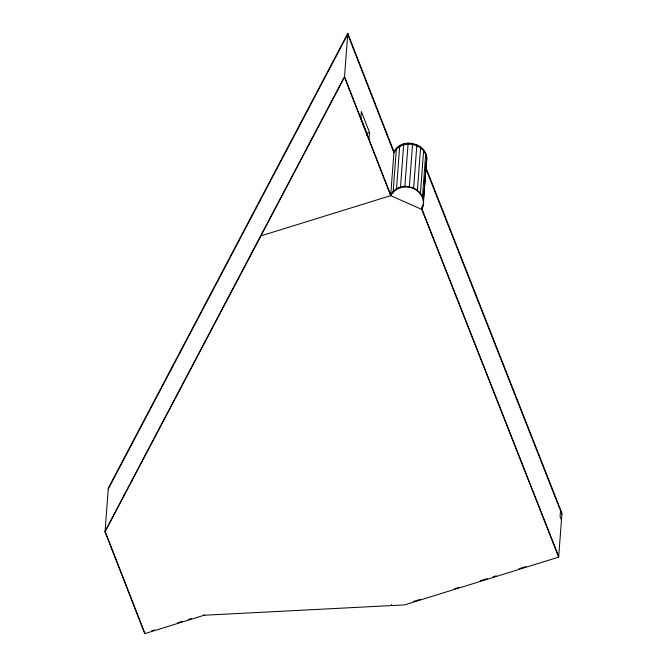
<?xml version="1.0" encoding="UTF-8"?>
<svg xmlns="http://www.w3.org/2000/svg" width="667" height="667" viewBox="0 0 667 667"><rect width="100%" height="100%" fill="white"/><g stroke="black" fill="none" stroke-linecap="round" stroke-linejoin="round"><path stroke-width="1" d="M347.69 35.359L347.79 33.35L108.337 488.011L105.036 531.907L144.731 633.65L204.077 615.249L404.519 604.911L558.663 557.12L561.964 513.231L425.854 167.467M558.663 557.12L421.794 209.421C431.491 189.887 400.125 176.922 390.729 194.964L344.539 76.563L105.086 531.224L144.397 631.999M426.388 162.681C430.865 144.272 402.051 135.484 393.98 151.751L390.679 195.648L260.955 235.86M144.731 633.65L144.781 632.966M204.077 615.249L204.127 614.574M105.036 531.907L344.489 77.247L347.79 33.35L393.98 151.751M360.847 118.351L361.356 111.547L369.51 132.441L368.993 139.245M366.667 135.218L366.808 133.275L360.513 117.134M421.794 209.421L390.679 195.648L393.113 192.246L396.415 148.357M393.113 192.246L396.448 189.553L399.741 145.664M396.448 189.553L400.442 187.744L403.743 143.847M400.442 187.744L404.836 186.943L408.129 143.046M426.688 157.587L423.387 201.484C422.62 194.164 416.375 188.478 409.321 187.202L412.623 143.305M413.598 188.511L416.892 144.614M417.367 190.77L420.669 146.873M420.385 193.83L423.687 149.933M391.504 605.219L391.554 604.535M422.436 197.482L425.738 153.593M558.713 556.445L421.844 208.738L421.994 206.678M423.161 205.553L426.463 161.664L425.779 163.598M560.597 509.746L560.08 516.558L561.456 520.035M421.844 208.738L423.22 204.877M108.262 489.028L347.715 34.367L393.905 152.768C400.984 138.828 425.154 142.755 426.613 158.613M366.808 133.275L369.51 132.441M151.701 630.824L154.669 629.906M177.422 622.853L182.366 621.319M188.302 619.476L191.271 618.559M413.515 601.459L420.477 599.299M454.294 588.811L459.263 587.277M480.148 580.799L487.11 578.639M493.08 576.788L496.065 575.863M518.934 568.776L525.896 566.616M404.836 186.943L409.321 187.202M425.779 168.484L561.889 514.249M344.489 77.247L390.679 195.648"/></g></svg>
